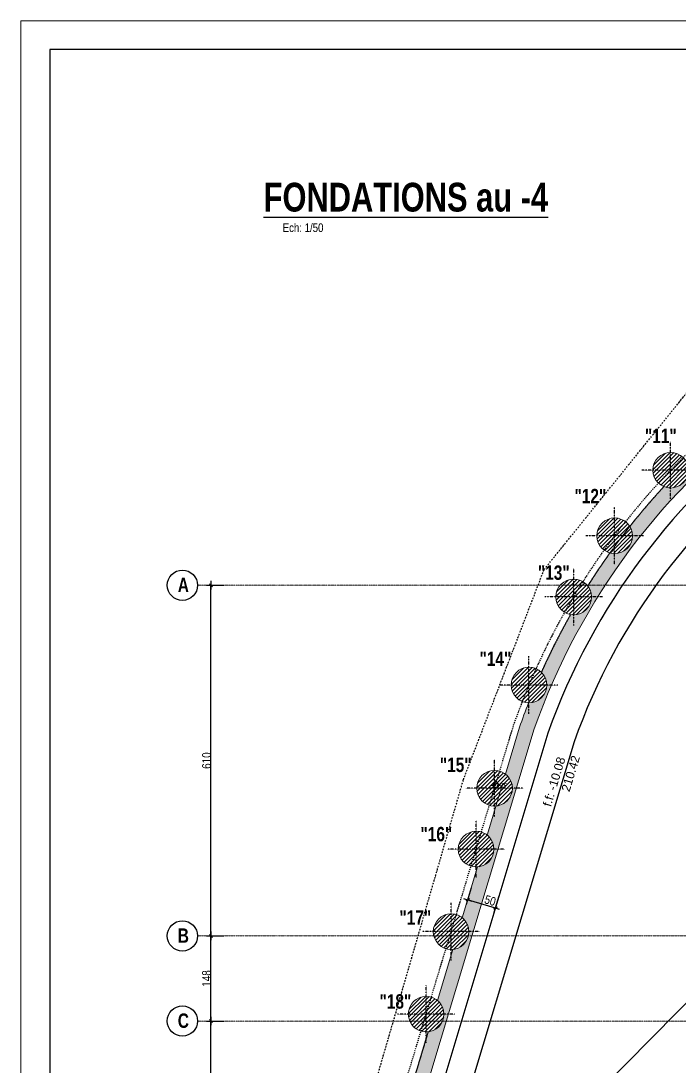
# Model space of a CAD drawing. Header units: millimetres. Extents: x -26249 to 60250, y -21218 to 23336.
# Drawn here: x -9943 to -8799, y 20676 to 22495 of the extents above; entities that cross this region are included whole.
import ezdxf
from ezdxf.enums import TextEntityAlignment as Align

# ---------------------------------------------------------------- set-up
doc = ezdxf.new("R2010")
doc.units = ezdxf.units.MM
for name, pattern in [('CACHEX2', [19.05, 12.7, -6.35]), ('Style de ligne -6', [1.04164, 0.625, -0.20828, 0.06943, -0.13893]), ('TIRETPTX2', [50.8, 25.4, -12.7, 0, -12.7])]:
    doc.linetypes.add(name, pattern=pattern)
for name, color, linetype in [('01_cote_gen', 4, 'Continuous'), ('01_linteaux', 2, 'Continuous'), ('01_murs_sup', 2, 'CACHEX2'), ('01_poch_murs', 253, 'Continuous'), ('01_texte', 230, 'Continuous'), ('AA_COTES', 2, 'Continuous')]:
    doc.layers.add(name, color=color, linetype=linetype)
for name, color, linetype, lineweight in [('01_murs_coup', 5, 'Continuous', 60), ('01_PIEUX', 5, 'Continuous', 60), ('B Général', 7, 'Continuous', 5), ('C ANNOTATIONS-prestations', 7, 'Continuous', 5)]:
    doc.layers.add(name, color=color, linetype=linetype, lineweight=lineweight)
doc.styles.add('Eurostile', font='')
doc.styles.add('impact', font='impact.ttf')
doc.styles.add('MATTE_TXT', font='arial.ttf')
doc.styles.add('STYLE2', font='ARIALN.TTF')
doc.styles.get('Eurostile').set_extended_font_data('Eurostile')
doc.dimstyles.new('JB50', dxfattribs={"dimscale": 0.1, "dimtxt": 150, "dimasz": 15, "dimexe": 0.1, "dimexo": 0.1, "dimgap": 0.09, "dimtad": 1, "dimdec": 1, "dimdsep": 46, "dimtxsty": 'STYLE2', "dimblk1": 'BOND_G', "dimblk2": 'BOND_D', "dimsah": 1, "dimcen": 1.5, "dimdle": 0.01, "dimse1": 1, "dimse2": 1, "dimclrd": 4, "dimclre": 2, "dimclrt": 6, "dimazin": 2, "dimtfac": 2.333333, "dimtdec": 1, "dimtix": 1, "dimtmove": 2, "dimatfit": 3, "dimldrblk": 'BOND_G', "dimfxl": 1, "dimtolj": 1, "dimtzin": 0, "dimarcsym": 0})

# ---------------------------------------------------------------- blocks, each defined once
blk = doc.blocks.new('BOND_G')
at = {"layer": 'AA_COTES', "color": 0}
for p, q in [((0, -5), (0, 15)), ((5, 0), (-5, 0)), ((1.8, 1.8), (-1.8, -1.8))]:
    blk.add_line(p, q, dxfattribs=at)
blk = doc.blocks.new('BOND_D')
at = {"layer": 'AA_COTES', "color": 0}
for p, q in [((5, 0), (-5, 0)), ((-1.8, -1.8), (1.8, 1.8)), ((0, 5), (0, -15))]:
    blk.add_line(p, q, dxfattribs=at)
blk = doc.blocks.new('*D358')
at = {"layer": '01_cote_gen', "color": 4, "lineweight": -2, "ltscale": 3, "transparency": 16777216}
blk.add_line((-9612.8, 20146.4), (-9612.8, 20753.4), dxfattribs=at)
at = {"layer": 'Defpoints', "color": 0, "ltscale": 3, "transparency": 16777216}
for p in [(-9612.8, 20754.9), (-9612.8, 20754.9), (-9583.6, 20144.9)]:
    blk.add_point(p, dxfattribs=at)
at = {"layer": '01_cote_gen', "color": 4, "lineweight": -2, "ltscale": 3, "transparency": 16777216, "xscale": 1.5, "yscale": 1.5, "zscale": 1.5}
for name, p, rotation in [('BOND_D', (-9612.8, 20754.9), 90), ('BOND_G', (-9612.8, 20144.9), 270)]:
    blk.add_blockref(name, p, dxfattribs=dict(at, rotation=rotation))
at = {"layer": '01_cote_gen', "color": 6, "ltscale": 3, "transparency": 16777216, "insert": (-9620.4, 20449.9), "char_height": 15, "attachment_point": 5, "rotation": 90, "style": 'STYLE2'}
blk.add_mtext('\\A1;610', dxfattribs=at)
blk = doc.blocks.new('*D359')
at = {"layer": '01_cote_gen', "color": 4, "lineweight": -2, "ltscale": 3, "transparency": 16777216}
blk.add_line((-9612.8, 20756.4), (-9612.8, 20901.4), dxfattribs=at)
at = {"layer": 'Defpoints', "color": 0, "ltscale": 3, "transparency": 16777216}
for p in [(-9612.8, 20902.9), (-9587.8, 20902.9), (-9612.8, 20754.9)]:
    blk.add_point(p, dxfattribs=at)
at = {"layer": '01_cote_gen', "color": 4, "lineweight": -2, "ltscale": 3, "transparency": 16777216, "xscale": 1.5, "yscale": 1.5, "zscale": 1.5}
for name, p, rotation in [('BOND_D', (-9612.8, 20902.9), 90), ('BOND_G', (-9612.8, 20754.9), 270)]:
    blk.add_blockref(name, p, dxfattribs=dict(at, rotation=rotation))
at = {"layer": '01_cote_gen', "color": 6, "ltscale": 3, "transparency": 16777216, "insert": (-9620.4, 20828.9), "char_height": 15, "attachment_point": 5, "rotation": 90, "style": 'STYLE2'}
blk.add_mtext('\\A1;148', dxfattribs=at)
blk = doc.blocks.new('*D95')
at = {"layer": '01_cote_gen', "color": 4, "lineweight": -2, "ltscale": 3, "transparency": 16777216}
blk.add_line((-9612.8, 20904.4), (-9612.8, 21511.4), dxfattribs=at)
at = {"layer": 'Defpoints', "color": 0, "ltscale": 3, "transparency": 16777216}
for p in [(-9615.3, 21512.9), (-9612.8, 21512.9), (-9669.5, 20902.9)]:
    blk.add_point(p, dxfattribs=at)
at = {"layer": '01_cote_gen', "color": 4, "lineweight": -2, "ltscale": 3, "transparency": 16777216, "xscale": 1.5, "yscale": 1.5, "zscale": 1.5}
for name, p, rotation in [('BOND_D', (-9612.8, 21512.9), 90), ('BOND_G', (-9612.8, 20902.9), 270)]:
    blk.add_blockref(name, p, dxfattribs=dict(at, rotation=rotation))
at = {"layer": '01_cote_gen', "color": 6, "ltscale": 3, "transparency": 16777216, "insert": (-9620.4, 21207.9), "char_height": 15, "attachment_point": 5, "rotation": 90, "style": 'STYLE2'}
blk.add_mtext('\\A1;610', dxfattribs=at)
blk = doc.blocks.new('EP')
at = {"layer": 'B Général', "color": 7, "linetype": 'Continuous', "lineweight": 5}
for p, q in [((-7.5, 0), (-2.5, 0)), ((0, 7.5), (0, 2.5)), ((7.5, 0), (2.5, 0)), ((0, -7.5), (0, -2.5))]:
    blk.add_line(p, q, dxfattribs=at)
at = {"layer": 'B Général', "color": 7, "linetype": 'Continuous', "lineweight": 5, "flags": 128}
for points in [[(-5, 0, -1), (5, 0, -1)], [(-4.3, 0, -1), (4.3, 0, -1)]]:
    blk.add_lwpolyline(points, format="xyb", close=True, dxfattribs=at)
at = {"layer": 'C ANNOTATIONS-prestations', "insert": (7.5, 4), "char_height": 7.05, "attachment_point": 1, "line_spacing_factor": 0.895453, "style": 'Eurostile'}
blk.add_mtext('EP', dxfattribs=at)
blk = doc.blocks.new('*D367')
at = {"layer": '01_cote_gen', "color": 4, "lineweight": -2, "ltscale": 3, "transparency": 16777216}
blk.add_line((-9119.8, 20951.6), (-9165, 20965.2), dxfattribs=at)
at = {"layer": 'Defpoints', "color": 0, "ltscale": 3, "transparency": 16777216}
for p in [(-9166.4, 20965.6), (-9165.7, 20968), (-9117.7, 20953.6)]:
    blk.add_point(p, dxfattribs=at)
at = {"layer": '01_cote_gen', "color": 4, "lineweight": -2, "ltscale": 3, "transparency": 16777216, "xscale": 1.5, "yscale": 1.5, "zscale": 1.5}
for name, p, rotation in [('BOND_D', (-9166.4, 20965.6), 163.2978936205879), ('BOND_G', (-9118.4, 20951.2), 343.2978936205879)]:
    blk.add_blockref(name, p, dxfattribs=dict(at, rotation=rotation))
at = {"layer": '01_cote_gen', "color": 6, "ltscale": 3, "transparency": 16777216, "insert": (-9127.3, 20964.4), "char_height": 15, "attachment_point": 5, "rotation": 343.2979, "style": 'STYLE2'}
blk.add_mtext('\\A1;50', dxfattribs=at)

msp = doc.modelspace()

# ---------------------------------------------------------------- hatches: boundary and pattern name
at = {"layer": '01_poch_murs'}
h = msp.add_hatch(dxfattribs=at)
h.set_pattern_fill('ANSI31', color=256, scale=1.5)
h.set_pattern_definition([(45, (-27022.26, 30416.307), (-3.367596, 3.367596), [])])
h.paths.add_polyline_path([(-8813.568, 21744.039, 0.41421356), (-8844.568, 21713.039), (-8813.568, 21713.039)])
h.paths.add_polyline_path([(-8813.568, 21713.039), (-8844.568, 21713.039, 0.41421356), (-8813.568, 21682.039)])
h.paths.add_polyline_path([(-8813.568, 21744.039), (-8813.568, 21713.039), (-8782.568, 21713.039, 0.41421356)])
h.paths.add_polyline_path([(-8782.568, 21713.039), (-8813.568, 21713.039), (-8813.568, 21682.039, 0.41421356)])
at = {"layer": '01_poch_murs', "ltscale": 3}
h = msp.add_hatch(color=256, dxfattribs=at)
h.dxf.hatch_style = 1
h.paths.add_polyline_path([(-8766.628, 21709.262), (-8766.628, 21713.039), (-8782.568, 21713.039, -0.53479232), (-8825.456, 21684.41, 0.01891333), (-8884.501, 21615.222, -0.13873675), (-8879.907, 21598.981), (-8865.471, 21598.981, -0.03146764)])
h.paths.add_polyline_path([(-8865.471, 21598.981), (-8879.907, 21598.981, -0.49568183), (-8919.174, 21569.104, 0.01408744), (-8957.013, 21512.894), (-8927.299, 21512.894, -0.02251006)])
at = {"layer": '01_poch_murs'}
h = msp.add_hatch(dxfattribs=at)
h.set_pattern_fill('ANSI31', color=256, scale=1.5)
h.set_pattern_definition([(45, (-27119.599, 30302.2486), (-3.367596, 3.367596), [])])
h.paths.add_polyline_path([(-8910.907, 21629.981, 0.41421356), (-8941.907, 21598.981), (-8910.907, 21598.981)])
h.paths.add_polyline_path([(-8910.907, 21598.981), (-8941.907, 21598.981, 0.41421356), (-8910.907, 21567.981)])
h.paths.add_polyline_path([(-8910.907, 21629.981), (-8910.907, 21598.981), (-8879.907, 21598.981, 0.41421356)])
h.paths.add_polyline_path([(-8879.907, 21598.981), (-8910.907, 21598.981), (-8910.907, 21567.981, 0.41421356)])
at = {"layer": '01_poch_murs', "ltscale": 3}
h = msp.add_hatch(color=256, dxfattribs=at)
h.dxf.hatch_style = 1
h.paths.add_polyline_path([(-9020.755, 21339.378), (-9028.903, 21339.378, -0.42088055), (-9060.607, 21308.386, 0.0094054), (-9076.318, 21265.957), (-9100.79, 21184.398, -0.23245194), (-9088.728, 21159.856), (-9081.822, 21159.856), (-9050.735, 21263.342, -0.01735503)])
h.paths.add_polyline_path([(-8940.16, 21492.724), (-8951.177, 21492.724, -0.46636507), (-8987.458, 21462.068, 0.02341809), (-9038.276, 21361.588, -0.202364), (-9028.903, 21339.378), (-9020.755, 21339.378, -0.03682314)])
h.paths.add_polyline_path([(-8927.299, 21512.894), (-8957.013, 21512.894, 0.00029003), (-8957.759, 21511.714, -0.16657967), (-8951.177, 21492.724), (-8940.16, 21492.724, -0.00507793)])
at = {"layer": '01_poch_murs'}
h = msp.add_hatch(dxfattribs=at)
h.set_pattern_fill('ANSI31', color=256, scale=1.5)
h.set_pattern_definition([(45, (-27190.869, 30195.883), (-3.367596, 3.367596), [])])
h.paths.add_polyline_path([(-8982.177, 21523.615, 0.41421356), (-9013.177, 21492.615), (-8982.177, 21492.615)])
h.paths.add_polyline_path([(-8982.177, 21492.615), (-9013.177, 21492.615, 0.41421356), (-8982.177, 21461.615)])
h.paths.add_polyline_path([(-8982.177, 21523.615), (-8982.177, 21492.615), (-8951.177, 21492.615, 0.41421356)])
h.paths.add_polyline_path([(-8951.177, 21492.615), (-8982.177, 21492.615), (-8982.177, 21461.615, 0.41421356)])
h = msp.add_hatch(dxfattribs=at)
h.set_pattern_fill('ANSI31', color=256, scale=1.5)
h.set_pattern_definition([(45, (-27268.596, 30042.646), (-3.367596, 3.367596), [])])
h.paths.add_polyline_path([(-9059.903, 21370.378, 0.41421356), (-9090.903, 21339.378), (-9059.903, 21339.378)])
h.paths.add_polyline_path([(-9059.903, 21339.378), (-9090.903, 21339.378, 0.41421356), (-9059.903, 21308.378)])
h.paths.add_polyline_path([(-9059.903, 21370.378), (-9059.903, 21339.378), (-9028.903, 21339.378, 0.41421356)])
h.paths.add_polyline_path([(-9028.903, 21339.378), (-9059.903, 21339.378), (-9059.903, 21308.378, 0.41421356)])
h = msp.add_hatch(dxfattribs=at)
h.set_pattern_fill('ANSI31', color=256, scale=1.5)
h.set_pattern_definition([(45, (-27328.4203, 29863.1235), (-3.367596, 3.367596), [])])
h.paths.add_polyline_path([(-9119.728, 21190.856, 0.41421356), (-9150.728, 21159.856), (-9119.728, 21159.856)])
h.paths.add_polyline_path([(-9119.728, 21159.856), (-9150.728, 21159.856, 0.41421356), (-9119.728, 21128.856)])
h.paths.add_polyline_path([(-9119.728, 21190.856), (-9119.728, 21159.856), (-9088.728, 21159.856, 0.41421356)])
h.paths.add_polyline_path([(-9088.728, 21159.856), (-9119.728, 21159.856), (-9119.728, 21128.856, 0.41421356)])
at = {"layer": '01_poch_murs', "ltscale": 3}
h = msp.add_hatch(color=256, dxfattribs=at)
h.dxf.hatch_style = 1
h.paths.add_polyline_path([(-9331.339, 20284.242), (-9356.347, 20284.242), (-9353.452, 20164.532, -0.24019341), (-9333.27, 20144.894), (-9327.881, 20144.894, -0.00015236), (-9327.982, 20145.424)])
h.paths.add_polyline_path([(-9332.346, 20325.856), (-9329.446, 20335.509), (-9336.035, 20335.509, -0.31949789), (-9356.878, 20306.22), (-9356.347, 20284.242), (-9331.339, 20284.242)])
h.paths.add_polyline_path([(-9286.29, 20479.176), (-9292.879, 20479.176, -0.39358937), (-9321.682, 20448.254), (-9348.162, 20360.102, -0.23315293), (-9336.035, 20335.509), (-9329.446, 20335.509)])
h.paths.add_polyline_path([(-9203.468, 20754.894), (-9210.033, 20754.894, -0.27382054), (-9235.337, 20735.989), (-9262.067, 20646.904, -0.22061203), (-9251.092, 20623.239), (-9243.015, 20623.239)])
h.paths.add_polyline_path([(-9243.015, 20623.239), (-9251.092, 20623.239, -0.37970291), (-9278.404, 20592.459), (-9305.014, 20503.775, -0.23323419), (-9292.879, 20479.176), (-9286.29, 20479.176)])
h.paths.add_polyline_path([(-9199.888, 20766.811), (-9207.651, 20766.811, -0.09897303), (-9210.033, 20754.894), (-9203.468, 20754.894)])
h.paths.add_polyline_path([(-9159.01, 20902.894), (-9165.129, 20902.894, -0.31805083), (-9192.269, 20879.523), (-9218.915, 20790.718, -0.22379554), (-9207.651, 20766.811), (-9199.888, 20766.811)])
h.paths.add_polyline_path([(-9113.633, 21053.955), (-9120.77, 21053.955, -0.39010005), (-9149.199, 21023.062), (-9175.765, 20934.526, -0.22696715), (-9164.211, 20910.383), (-9156.76, 20910.383)])
h.paths.add_polyline_path([(-9156.76, 20910.383), (-9164.211, 20910.383, -0.06108135), (-9165.129, 20902.894), (-9159.01, 20902.894)])
h.paths.add_polyline_path([(-9081.822, 21159.856), (-9088.728, 21159.856, -0.39264435), (-9117.43, 21128.941), (-9132.616, 21078.33, -0.23012756), (-9120.77, 21053.955), (-9113.633, 21053.955)])
at = {"layer": '01_poch_murs'}
h = msp.add_hatch(dxfattribs=at)
h.set_pattern_fill('ANSI31', color=256, scale=1.5)
h.set_pattern_definition([(45, (-27360.4625, 29757.223), (-3.367596, 3.367596), [])])
h.paths.add_polyline_path([(-9151.77, 21084.955, 0.41421356), (-9182.77, 21053.955), (-9151.77, 21053.955)])
h.paths.add_polyline_path([(-9151.77, 21053.955), (-9182.77, 21053.955, 0.41421356), (-9151.77, 21022.955)])
h.paths.add_polyline_path([(-9151.77, 21084.955), (-9151.77, 21053.955), (-9120.77, 21053.955, 0.41421356)])
h.paths.add_polyline_path([(-9120.77, 21053.955), (-9151.77, 21053.955), (-9151.77, 21022.955, 0.41421356)])
h = msp.add_hatch(dxfattribs=at)
h.set_pattern_fill('ANSI31', color=256, scale=1.5)
h.set_pattern_definition([(45, (-27403.903, 29613.651), (-3.367596, 3.367596), [])])
h.paths.add_polyline_path([(-9195.211, 20941.383, 0.41421356), (-9226.211, 20910.383), (-9195.211, 20910.383)])
h.paths.add_polyline_path([(-9195.211, 20910.383), (-9226.211, 20910.383, 0.41421356), (-9195.211, 20879.383)])
h.paths.add_polyline_path([(-9195.211, 20941.383), (-9195.211, 20910.383), (-9164.211, 20910.383, 0.41421356)])
h.paths.add_polyline_path([(-9164.211, 20910.383), (-9195.211, 20910.383), (-9195.211, 20879.383, 0.41421356)])
h = msp.add_hatch(dxfattribs=at)
h.set_pattern_fill('ANSI31', color=256, scale=1.5)
h.set_pattern_definition([(45, (-27447.3434, 29470.079), (-3.367596, 3.367596), [])])
h.paths.add_polyline_path([(-9238.651, 20797.811, 0.41421356), (-9269.651, 20766.811), (-9238.651, 20766.811)])
h.paths.add_polyline_path([(-9238.651, 20766.811), (-9269.651, 20766.811, 0.41421356), (-9238.651, 20735.811)])
h.paths.add_polyline_path([(-9238.651, 20797.811), (-9238.651, 20766.811), (-9207.651, 20766.811, 0.41421356)])
h.paths.add_polyline_path([(-9207.651, 20766.811), (-9238.651, 20766.811), (-9238.651, 20735.811, 0.41421356)])

# ---------------------------------------------------------------- linework, layer by layer
at = {"layer": '01_linteaux', "color": 5, "linetype": 'TIRETPTX2', "ltscale": 0.1}
msp.add_line((-9033.563, 21540.157), (-8782.492, 21851.378), dxfattribs=at)
at = {"layer": '01_linteaux', "linetype": 'TIRETPTX2', "ltscale": 0.01}
for p, q in [((-8813.568, 21663.039), (-8813.568, 21763.039)), ((-8763.568, 21713.039), (-8863.568, 21713.039)), ((-8910.907, 21548.981), (-8910.907, 21648.981)), ((-8860.907, 21598.981), (-8960.907, 21598.981)), ((-8982.112, 21442.724), (-8982.112, 21542.724)), ((-8932.112, 21492.724), (-9032.112, 21492.724)), ((-9059.903, 21289.378), (-9059.903, 21389.378)), ((-9009.903, 21339.378), (-9109.903, 21339.378)), ((-9119.728, 21109.856), (-9119.728, 21209.856)), ((-9069.728, 21159.856), (-9169.728, 21159.856)), ((-9151.77, 21003.955), (-9151.77, 21103.955)), ((-9101.77, 21053.955), (-9201.77, 21053.955)), ((-9195.211, 20860.383), (-9195.211, 20960.383)), ((-9145.211, 20910.383), (-9245.211, 20910.383)), ((-9238.651, 20716.811), (-9238.651, 20816.811)), ((-9188.651, 20766.811), (-9288.651, 20766.811))]:
    msp.add_line(p, q, dxfattribs=at)
at = {"layer": '01_linteaux', "linetype": 'TIRETPTX2', "ltscale": 0.07}
msp.add_line((-9291.913, 20590.779), (-9085.229, 21273.876), dxfattribs=at)
at = {"layer": '01_linteaux'}
msp.add_line((-9026.97, 21255.559), (-9307.257, 20322.478), dxfattribs=at)
at = {"layer": '01_linteaux', "linetype": 'TIRETPTX2', "ltscale": 0.07}
msp.add_arc((-7940.771, 20869.62), 1213.726, 91.990923, 160.61055, dxfattribs=at)
at = {"layer": '01_linteaux'}
msp.add_arc((-7940.771, 20869.62), 1152.726, 92.076105, 160.439266, dxfattribs=at)
at = {"layer": '01_linteaux', "color": 5, "linetype": 'TIRETPTX2', "ltscale": 0.1}
for points in [[(-9173.824, 21174.839), (-9103.693, 21357.498), (-9033.563, 21540.157)], [(-9357.85, 20539.92), (-9265.837, 20857.379), (-9173.824, 21174.839)]]:
    msp.add_open_spline(points, degree=2, dxfattribs=at)
at = {"layer": '01_murs_coup', "linetype": 'Continuous', "lineweight": 5}
for p, q in [((2556.825, 22494.572), (-9943.175, 22494.572)), ((-9943.175, 22494.572), (-9943.175, 18294.572)), ((-9050.735, 21263.342), (-9332.346, 20325.856)), ((-9076.318, 21265.957), (-9100.79, 21184.398)), ((-9149.199, 21023.062), (-9175.765, 20934.526)), ((-9192.269, 20879.523), (-9218.915, 20790.718)), ((-9235.337, 20735.989), (-9262.067, 20646.904))]:
    msp.add_line(p, q, dxfattribs=at)
for radius, start, end in [(1177.726, 92.053949, 160.469587), (1202.726, 137.355114, 141.689213), (1202.726, 144.438114, 147.732973), (1202.726, 151.521114, 155.855213)]:
    msp.add_arc((-7940.771, 20869.62), radius, start, end, dxfattribs=at)
at = {"layer": '01_murs_sup', "ltscale": 0.05}
msp.add_line((-9235.337, 20735.989), (-9262.067, 20646.904), dxfattribs=at)
for start, end in [(137.355114, 141.689213), (141.689213, 147.732973), (150.489162, 155.855213)]:
    msp.add_arc((-7940.771, 20869.62), 1202.726, start, end, dxfattribs=at)
at = {"layer": '01_PIEUX', "linetype": 'Continuous', "lineweight": 5}
msp.add_line((-9106.128, 21166.606), (-9132.616, 21078.33), dxfattribs=at)
for centre in [(-8813.568, 21713.039), (-8910.907, 21598.981), (-8982.177, 21492.615), (-9059.903, 21339.378), (-9119.728, 21159.856), (-9151.77, 21053.955), (-9195.211, 20910.383), (-9238.651, 20766.811)]:
    msp.add_circle(centre, 31, dxfattribs=at)
msp.add_arc((-7940.771, 20869.62), 1202.726, 158.604114, 160.75961, dxfattribs=at)
at = {"layer": '01_texte'}
for p, q in [((2506.825, 22444.572), (-9893.175, 22444.572)), ((-9893.175, 22444.572), (-9893.175, 18344.572)), ((-8981.427, 21240.625), (-9259.173, 20316.005)), ((-8731.168, 20842.894), (-9330.164, 20235.64))]:
    msp.add_line(p, q, dxfattribs=at)
for centre in [(-9662.354, 21512.894), (-9662.354, 20902.894), (-9662.354, 20754.894)]:
    msp.add_circle(centre, 26.337, dxfattribs=at)
msp.add_arc((-7940.771, 20869.62), 1104.813, 92.12065, 160.378301, dxfattribs=at)
at = {"layer": 'B Général', "color": 1, "linetype": 'Style de ligne -6', "lineweight": 13, "ltscale": 3, "true_color": 0xff0000}
msp.add_line((-7317.385, 21512.894), (-9636.017, 21512.894), dxfattribs=at)
at = {"layer": 'B Général', "color": 1, "linetype": 'Style de ligne -6', "lineweight": 13, "ltscale": 3}
for p, q in [((-7317.385, 20902.894), (-9636.017, 20902.894)), ((-7317.385, 20754.894), (-9636.017, 20754.894))]:
    msp.add_line(p, q, dxfattribs=at)

# ---------------------------------------------------------------- block references
at = {"layer": 'B Général', "color": 7}
msp.add_blockref('EP', (-9117.53, 21164.714), dxfattribs=at)

# ---------------------------------------------------------------- texts
at = {"layer": '01_texte', "style": 'impact'}
msp.add_text('%%UFONDATIONS au -4', height=50, dxfattribs=at).set_placement((-9273.871, 22147.989), align=Align.BOTTOM_CENTER)
at = {"layer": '01_texte', "style": 'MATTE_TXT', "width": 0.8}
msp.add_text('Ech: 1/50', height=15, dxfattribs=at).set_placement((-9452.64, 22122.873), align=Align.BOTTOM_CENTER)
at = {"layer": '01_texte', "style": 'impact'}
for s, p in [('"11"', (-8830.67, 21752.853)), ('"12"', (-8953.115, 21648.034)), ('"13"', (-9016.729, 21514.855)), ('"14"', (-9118.241, 21365.029)), ('"15"', (-9187.26, 21180.53)), ('"16"', (-9220.92, 21060.054)), ('"17"', (-9257.508, 20914.815)), ('"18"', (-9292.125, 20768.909))]:
    msp.add_text(s, height=25, rotation=0, dxfattribs=at).set_placement(p, align=Align.BOTTOM_CENTER)
at = {"layer": '01_texte'}
for s, height, rotation, style, p in [('A', 25, 0, 'impact', (-9670.458, 21500.982)), ('f.f: -10.08', 15, 73.280314, 'MATTE_TXT', (-9021.787, 21126.665)), ('210.42', 15, 73.280314, 'MATTE_TXT', (-8989.446, 21152.569)), ('B', 25, 0, 'impact', (-9670.458, 20890.982)), ('C', 25, 0, 'impact', (-9670.458, 20742.982))]:
    msp.add_text(s, height=height, rotation=rotation, dxfattribs=dict(at, style=style)).set_placement(p)

# ---------------------------------------------------------------- dimensions: what is measured, and where the dimension line sits
at = {"layer": '01_cote_gen', "ltscale": 3}
for base, p1, p2, picture, middle in [((-9612.756, 21512.894), (-9669.497, 20902.894), (-9615.332, 21512.894), '*D95', (-9620.423, 21207.894)), ((-9612.756, 20902.894), (-9612.756, 20754.894), (-9587.757, 20902.894), '*D359', (-9620.423, 20828.894)), ((-9612.756, 20754.894), (-9583.59, 20144.894), (-9612.756, 20754.894), '*D358', (-9620.423, 20449.894))]:
    dim = msp.add_linear_dim(base=base, p1=p1, p2=p2, angle=90, dimstyle='JB50', dxfattribs=at)
    dim.commit()
    dim.dimension.update_dxf_attribs({"geometry": picture, "text_midpoint": middle})
dim = msp.add_linear_dim(base=(-9166.446, 20965.583), p1=(-9117.683, 20953.574), p2=(-9165.724, 20967.989), angle=163.297894, text='50', dimstyle='JB50', dxfattribs=at)
dim.commit()
dim.dimension.update_dxf_attribs({"geometry": '*D367', "text_midpoint": (-9127.281, 20964.382), "dimtype": 161})

doc.saveas('drawing.dxf')
